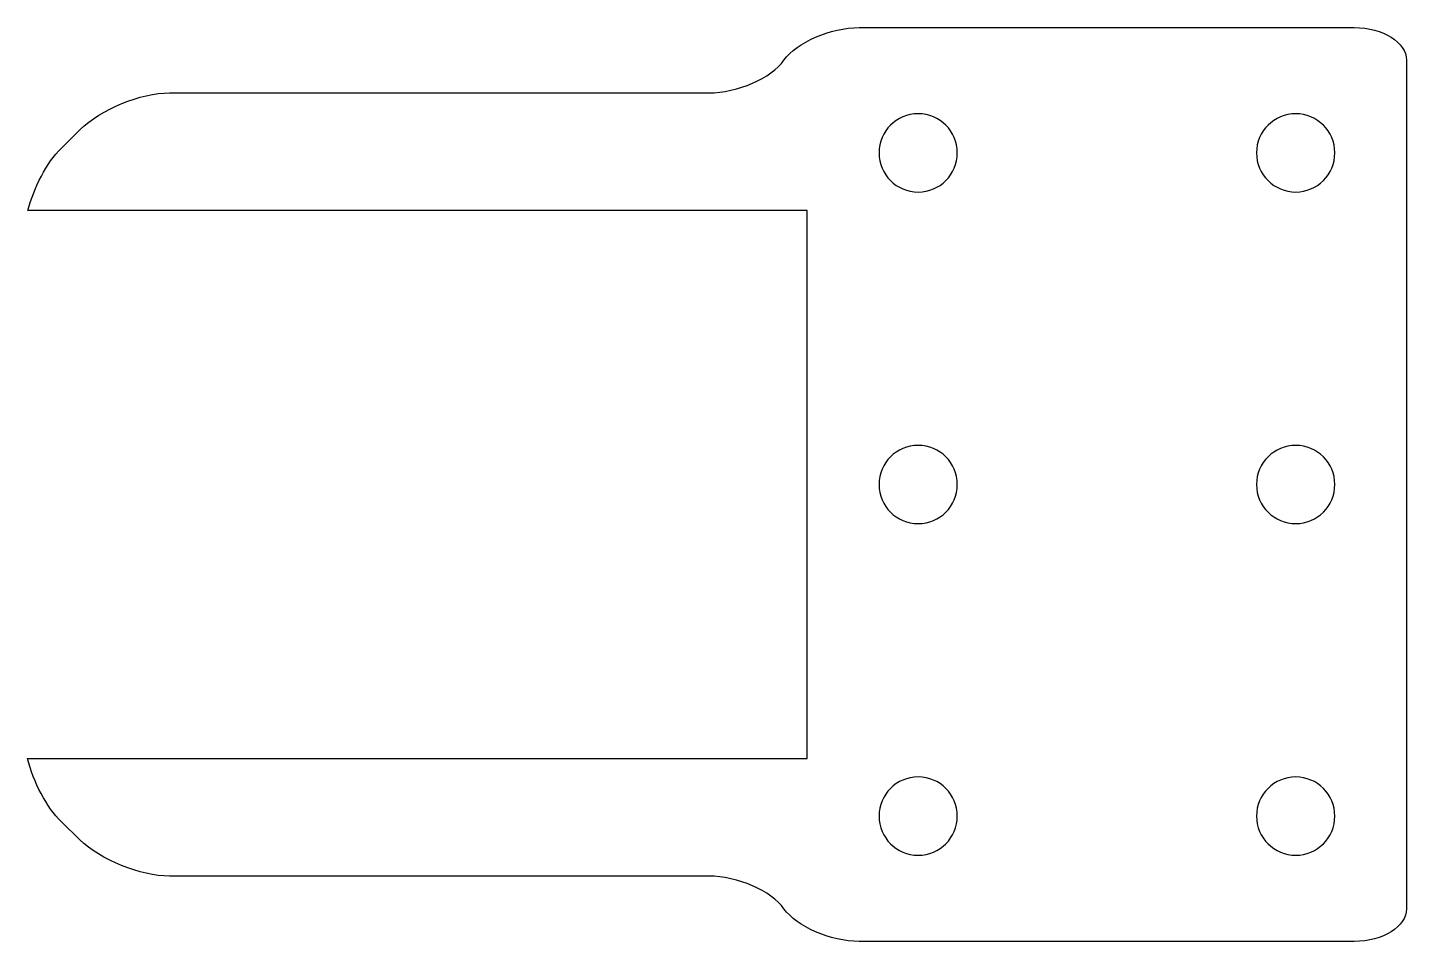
# Model space of a CAD drawing. Extents: x 0 to 52.8, y 0 to 35.
import ezdxf

# ---------------------------------------------------------------- set-up
doc = ezdxf.new("R2010")
doc.units = 0
doc.layers.add('LAYER_1', color=7, linetype='CONTINUOUS')

msp = doc.modelspace()

# ---------------------------------------------------------------- linework, layer by layer
at = {"layer": 'LAYER_1', "color": 7}
msp.add_open_spline([(50.827, 35), (50.827, 35), (31.862, 35), (31.862, 35), (30.762, 35), (29.465, 34.438), (28.98, 33.75), (28.495, 33.063), (27.198, 32.5), (26.098, 32.5), (26.098, 32.5), (5.438, 32.5), (5.438, 32.5), (4.338, 32.5), (2.798, 31.867), (2.015, 31.094), (2.015, 31.094), (1.284, 30.371), (1.284, 30.371), (0.728, 29.822), (0.249, 28.889), (0.015, 28), (0.015, 28), (29.862, 28), (29.862, 28), (29.862, 28), (29.862, 7), (29.862, 7), (29.862, 7), (0, 7), (0, 7), (0.229, 6.096), (0.723, 5.139), (1.296, 4.582), (1.296, 4.582), (2.003, 3.894), (2.003, 3.894), (2.792, 3.127), (4.338, 2.5), (5.438, 2.5), (5.438, 2.5), (26.098, 2.5), (26.098, 2.5), (27.198, 2.5), (28.495, 1.938), (28.98, 1.25), (29.465, 0.563), (30.762, 0), (31.862, 0), (31.862, 0), (50.827, 0), (50.827, 0), (51.927, 0), (52.827, 0.563), (52.827, 1.25), (52.827, 1.938), (52.827, 3.4), (52.827, 4.5), (52.827, 4.5), (52.827, 30.5), (52.827, 30.5), (52.827, 31.6), (52.827, 33.063), (52.827, 33.75), (52.827, 34.438), (51.927, 35), (50.827, 35)], degree=3, knots=[0, 0, 0, 0, 1, 1, 1, 2, 2, 2, 3, 3, 3, 4, 4, 4, 5, 5, 5, 6, 6, 6, 7, 7, 7, 8, 8, 8, 9, 9, 9, 10, 10, 10, 11, 11, 11, 12, 12, 12, 13, 13, 13, 14, 14, 14, 15, 15, 15, 16, 16, 16, 17, 17, 17, 18, 18, 18, 19, 19, 19, 20, 20, 20, 21, 21, 21, 22, 22, 22, 22], dxfattribs=at)
at = {"layer": 'LAYER_1', "color": 250}
for points in [[(35.62, 30.201), (35.62, 29.372), (34.948, 28.701), (34.12, 28.701), (33.291, 28.701), (32.62, 29.372), (32.62, 30.201), (32.62, 31.029), (33.291, 31.701), (34.12, 31.701), (34.948, 31.701), (35.62, 31.029), (35.62, 30.201)], [(50.084, 30.201), (50.084, 29.372), (49.413, 28.701), (48.584, 28.701), (47.756, 28.701), (47.084, 29.372), (47.084, 30.201), (47.084, 31.029), (47.756, 31.701), (48.584, 31.701), (49.413, 31.701), (50.084, 31.029), (50.084, 30.201)], [(35.62, 17.5), (35.62, 16.672), (34.948, 16), (34.12, 16), (33.291, 16), (32.62, 16.672), (32.62, 17.5), (32.62, 18.328), (33.291, 19), (34.12, 19), (34.948, 19), (35.62, 18.328), (35.62, 17.5)], [(50.084, 17.5), (50.084, 16.672), (49.413, 16), (48.584, 16), (47.756, 16), (47.084, 16.672), (47.084, 17.5), (47.084, 18.328), (47.756, 19), (48.584, 19), (49.413, 19), (50.084, 18.328), (50.084, 17.5)], [(35.62, 4.8), (35.62, 3.971), (34.948, 3.3), (34.12, 3.3), (33.291, 3.3), (32.62, 3.971), (32.62, 4.8), (32.62, 5.628), (33.291, 6.3), (34.12, 6.3), (34.948, 6.3), (35.62, 5.628), (35.62, 4.8)], [(50.084, 4.8), (50.084, 3.971), (49.413, 3.3), (48.584, 3.3), (47.756, 3.3), (47.084, 3.971), (47.084, 4.8), (47.084, 5.628), (47.756, 6.3), (48.584, 6.3), (49.413, 6.3), (50.084, 5.628), (50.084, 4.8)]]:
    msp.add_open_spline(points, degree=3, knots=[0, 0, 0, 0, 1, 1, 1, 2, 2, 2, 3, 3, 3, 4, 4, 4, 4], dxfattribs=at)

doc.saveas('drawing.dxf')
